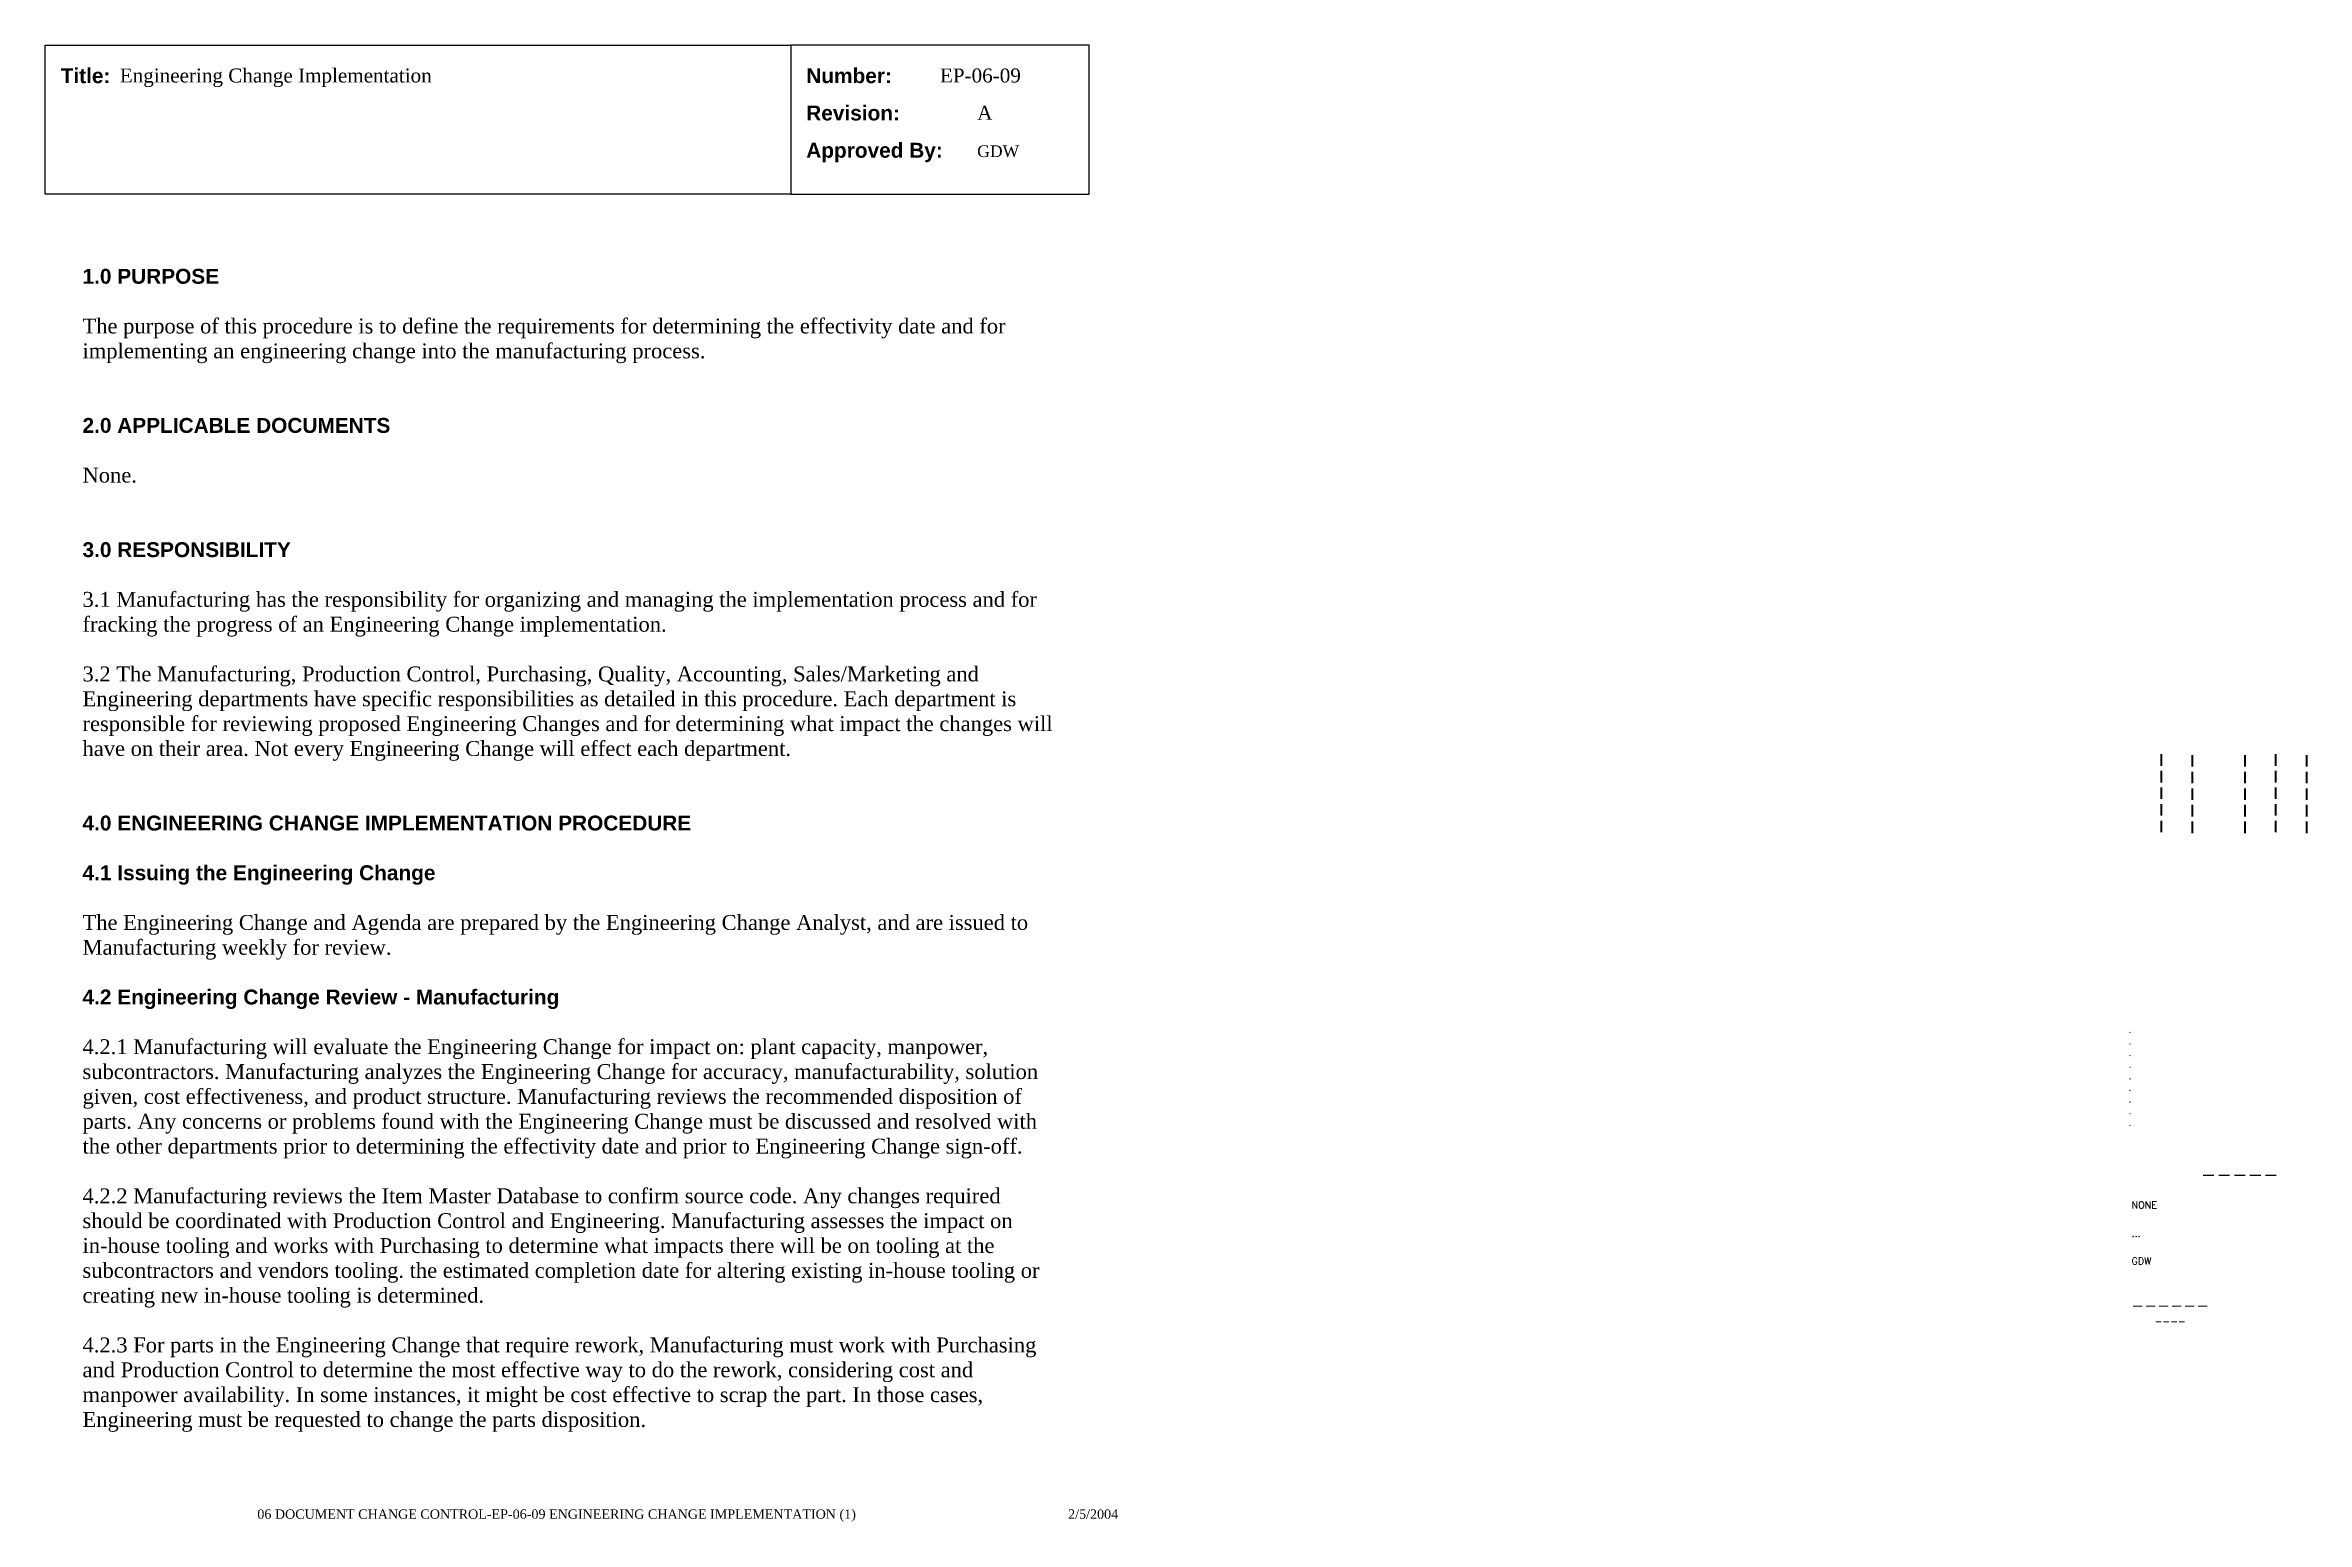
# Paper-space layout 'EP-06-09 Engineering Change Implementation (1)' of a CAD drawing. Header units: inches. Extents: x 1 to 31.3, y 0.2 to 20.
import ezdxf
from ezdxf.enums import TextEntityAlignment as Align

# ---------------------------------------------------------------- set-up
doc = ezdxf.new("R2010")
doc.units = ezdxf.units.IN
doc.header["$MEASUREMENT"] = 0
doc.layers.add('TitleBlock_Attributes', color=40, linetype='Continuous', plot=False)
doc.layers.add('TitleBlock_Atts_Print', color=1, linetype='Continuous')
doc.styles.get("Standard").update_dxf_attribs({"font": 'simplex.shx'})
doc.styles.add('style1', font='TIMES.TTF')
doc.styles.add('styleAtt', font='TIMES.TTF')
doc.styles.add('TBBIGTEXT', font='complex.shx')

# ---------------------------------------------------------------- blocks, each defined once
blk = doc.blocks.new('Test1')
at = {"layer": 'TitleBlock_Attributes', "style": 'TBBIGTEXT', "width": 0.8}
for tag, p, height in [('SideLine1', (29.492, 9.408), 0.25), ('SideLine2', (29.906, 9.396), 0.25), ('SideLine3', (30.612, 9.396), 0.25), ('SideLine4', (31.026, 9.408), 0.25), ('SideLine5', (31.44, 9.396), 0.25), ('File-Layout', (28.803, 3.641), 0.125)]:
    blk.add_attdef(tag, p, '', height=height, rotation=90, dxfattribs=at)
at = {"layer": 'TitleBlock_Attributes'}
for tag, p, height in [('REV1', (28.947, 6.754), 0.0625), ('REV2', (28.947, 6.598), 0.0625), ('REV3', (28.947, 6.442), 0.0625), ('REV4', (28.947, 6.286), 0.0625), ('REV5', (28.947, 6.13), 0.0625), ('REV6', (28.947, 5.974), 0.0625), ('REV7', (28.947, 5.818), 0.0625), ('REV8', (28.947, 5.662), 0.0625), ('REV9', (28.947, 5.506), 0.0625), ('SCALE', (28.983, 4.394), 0.0938), ('INCHARGE', (28.983, 4.016), 0.0938), ('DRW', (28.983, 3.641), 0.0938)]:
    blk.add_attdef(tag, p, '', height=height, dxfattribs=at)
at = {"layer": 'TitleBlock_Attributes', "style": 'TBBIGTEXT'}
for tag, height, p in [('PROJNUM', 0.188, (30.434, 4.761)), ('DWG_NUM', 0.156, (31.168, 4.127)), ('CUSTOMER', 0.156, (29.501, 3.017)), ('LOCATION', 0.0938, (29.501, 2.835)), ('DESC_1', 0.188, (29.501, 2.412)), ('DESC_2', 0.188, (29.501, 2.1)), ('DESC_3', 0.188, (29.501, 1.787))]:
    blk.add_attdef(tag, text='', height=height, dxfattribs=at).set_placement(p, align=Align.CENTER)
at = {"layer": 'TitleBlock_Attributes'}
blk.add_attdef('DRW_DATE', text='', height=0.0938, dxfattribs=at).set_placement((31.149, 3.648), align=Align.CENTER)

psp = doc.layouts.new('EP-06-09 Engineering Change Implementation (1)')

# ---------------------------------------------------------------- linework, layer by layer
for points in [[(1, 20), (11, 20), (11, 18), (1, 18)], [(11, 18), (15, 18), (15, 20), (11, 20)]]:
    psp.add_lwpolyline(points, close=True)

# ---------------------------------------------------------------- block references
ref = psp.add_blockref('Test1', (0, 0))
ref.add_attrib('CUSTOMER', '------', dxfattribs={"layer": 'TitleBlock_Attributes', "height": 0.1562, "style": 'TBBIGTEXT'}).set_placement((29.501, 3.017), align=Align.CENTER)
ref.add_attrib('LOCATION', '----', dxfattribs={"layer": 'TitleBlock_Attributes', "height": 0.0938, "style": 'TBBIGTEXT'}).set_placement((29.501, 2.835), align=Align.CENTER)
ref.add_attrib('DESC_1', 'Engineering Change Implementation', (2, 19.5), dxfattribs={"layer": 'TitleBlock_Atts_Print', "height": 0.1875, "style": 'styleAtt'})
ref.add_attrib('DESC_2', 'EP-06-09', (13, 19.5), dxfattribs={"layer": 'TitleBlock_Atts_Print', "height": 0.1875, "style": 'styleAtt'})
ref.add_attrib('DESC_3', 'A', (13.5, 19), dxfattribs={"layer": 'TitleBlock_Atts_Print', "height": 0.188, "style": 'styleAtt'})
ref.add_attrib('PROJNUM', '-----', dxfattribs={"layer": 'TitleBlock_Attributes', "height": 0.1875, "style": 'TBBIGTEXT'}).set_placement((30.434, 4.761), align=Align.CENTER)
ref.add_attrib('DWG_NUM', 'GDW', (13.5, 18.5), dxfattribs={"layer": 'TitleBlock_Atts_Print', "height": 0.1562, "style": 'styleAtt'})
ref.add_attrib('DRW_DATE', '2/5/2004', dxfattribs={"layer": 'TitleBlock_Atts_Print', "height": 0.125, "style": 'styleAtt'}).set_placement((15.055, 0.232), align=Align.CENTER)
ref.add_attrib('DRW', 'GDW', (28.983, 3.641), dxfattribs={"layer": 'TitleBlock_Attributes', "height": 0.0938})
ref.add_attrib('INCHARGE', '...', (28.983, 4.016), dxfattribs={"layer": 'TitleBlock_Attributes', "height": 0.0938})
ref.add_attrib('SCALE', 'NONE', (28.983, 4.394), dxfattribs={"layer": 'TitleBlock_Attributes', "height": 0.0938})
ref.add_attrib('REV1', '.', (28.947, 6.754), dxfattribs={"layer": 'TitleBlock_Attributes', "height": 0.0625})
ref.add_attrib('REV2', '.', (28.947, 6.598), dxfattribs={"layer": 'TitleBlock_Attributes', "height": 0.0625})
ref.add_attrib('REV3', '.', (28.947, 6.442), dxfattribs={"layer": 'TitleBlock_Attributes', "height": 0.0625})
ref.add_attrib('REV4', '.', (28.947, 6.286), dxfattribs={"layer": 'TitleBlock_Attributes', "height": 0.0625})
ref.add_attrib('REV5', '.', (28.947, 6.13), dxfattribs={"layer": 'TitleBlock_Attributes', "height": 0.0625})
ref.add_attrib('REV6', '.', (28.947, 5.974), dxfattribs={"layer": 'TitleBlock_Attributes', "height": 0.0625})
ref.add_attrib('REV7', '.', (28.947, 5.818), dxfattribs={"layer": 'TitleBlock_Attributes', "height": 0.0625})
ref.add_attrib('REV8', '.', (28.947, 5.662), dxfattribs={"layer": 'TitleBlock_Attributes', "height": 0.0625})
ref.add_attrib('REV9', '.', (28.947, 5.506), dxfattribs={"layer": 'TitleBlock_Attributes', "height": 0.0625})
ref.add_attrib('SideLine1', '-----', (29.492, 9.408), dxfattribs={"layer": 'TitleBlock_Attributes', "height": 0.25, "rotation": 90, "style": 'TBBIGTEXT', "width": 0.8})
ref.add_attrib('SideLine2', '-----', (29.906, 9.396), dxfattribs={"layer": 'TitleBlock_Attributes', "height": 0.25, "rotation": 90, "style": 'TBBIGTEXT', "width": 0.8})
ref.add_attrib('SideLine3', '-----', (30.612, 9.396), dxfattribs={"layer": 'TitleBlock_Attributes', "height": 0.25, "rotation": 90, "style": 'TBBIGTEXT', "width": 0.8})
ref.add_attrib('SideLine4', '-----', (31.026, 9.408), dxfattribs={"layer": 'TitleBlock_Attributes', "height": 0.25, "rotation": 90, "style": 'TBBIGTEXT', "width": 0.8})
ref.add_attrib('SideLine5', '-----', (31.44, 9.396), dxfattribs={"layer": 'TitleBlock_Attributes', "height": 0.25, "rotation": 90, "style": 'TBBIGTEXT', "width": 0.8})
ref.add_attrib('File-Layout', '06 DOCUMENT CHANGE CONTROL-EP-06-09 ENGINEERING CHANGE IMPLEMENTATION (1)', dxfattribs={"layer": 'TitleBlock_Atts_Print', "height": 0.125, "style": 'styleAtt'}).set_placement((7.859, 0.232), align=Align.CENTER)

# ---------------------------------------------------------------- texts
at = {"color": 5, "char_height": 0.2, "width": 2, "attachment_point": 1, "line_spacing_factor": 1.5, "style": 'style1'}
for s, insert in [('{\\fArial|b1|i0|c0|p34;Title:}', (1.207, 19.691)), ('{\\fArial|b1|i0|c0|p34;Number:\\PRevision:\\PApproved By:}', (11.207, 19.691))]:
    psp.add_mtext(s, dxfattribs=dict(at, insert=insert))
at = {"color": 5, "insert": (1.5, 17), "char_height": 0.2, "width": 13, "attachment_point": 1, "style": 'style1'}
psp.add_mtext('{\\fArial|b1|i0|c0|p34;1.0 PURPOSE\\P\\P}The purpose of this procedure is to define the requirements for determining the effectivity date and for implementing an engineering change into the manufacturing process.\\P\\P\\P{\\fArial|b1|i0|c0|p34;2.0 APPLICABLE DOCUMENTS\\P\\P}None.\\P\\P\\P{\\fArial|b1|i0|c0|p34;3.0 RESPONSIBILITY\\P\\P}3.1 Manufacturing has the responsibility for organizing and managing the implementation process and for fracking the progress of an Engineering Change implementation.\\P\\P3.2 The Manufacturing, Production Control, Purchasing, Quality, Accounting, Sales/Marketing and Engineering departments have specific responsibilities as detailed in this procedure. Each department is responsible for reviewing proposed Engineering Changes and for determining what impact the changes will have on their area. Not every Engineering Change will effect each department.\\P\\P\\P{\\fArial|b1|i0|c0|p34;4.0 ENGINEERING CHANGE IMPLEMENTATION PROCEDURE\\P\\P4.1 Issuing the Engineering Change\\P\\P}The Engineering Change and Agenda are prepared by the Engineering Change Analyst, and are issued to Manufacturing weekly for review.\\P\\P{\\fArial|b1|i0|c0|p34;4.2 Engineering Change Review - Manufacturing\\P\\P}4.2.1 Manufacturing will evaluate the Engineering Change for impact on: plant capacity, manpower, subcontractors. Manufacturing analyzes the Engineering Change for accuracy, manufacturability, solution given, cost effectiveness, and product structure. Manufacturing reviews the recommended disposition of parts. Any concerns or problems found with the Engineering Change must be discussed and resolved with the other departments prior to determining the effectivity date and prior to Engineering Change sign-off.\\P\\P4.2.2 Manufacturing reviews the Item Master Database to confirm source code. Any changes required should be coordinated with Production Control and Engineering. Manufacturing assesses the impact on in-house tooling and works with Purchasing to determine what impacts there will be on tooling at the subcontractors and vendors tooling. the estimated completion date for altering existing in-house tooling or creating new in-house tooling is determined.\\P\\P4.2.3 For parts in the Engineering Change that require rework, Manufacturing must work with Purchasing and Production Control to determine the most effective way to do the rework, considering cost and manpower availability. In some instances, it might be cost effective to scrap the part. In those cases, Engineering must be requested to change the parts disposition.', dxfattribs=at)

doc.saveas('drawing.dxf')
